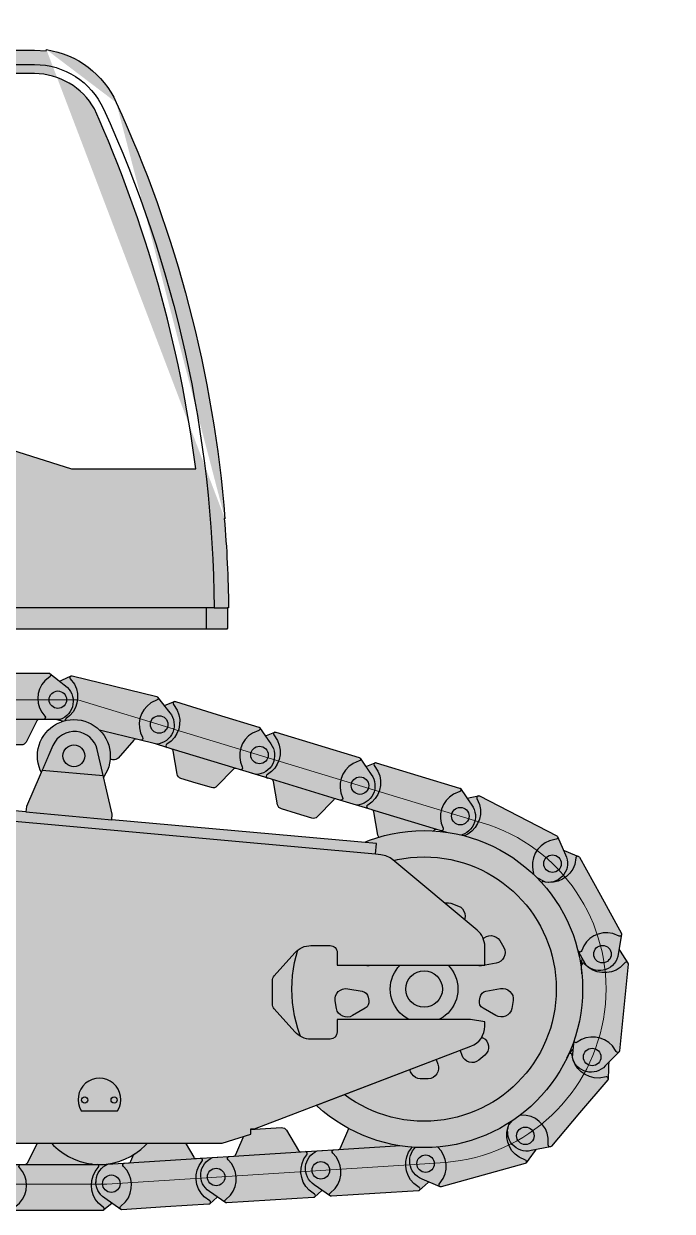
# Model space of a CAD drawing. Header units: millimetres. Extents: x -8750 to 18507, y -19422 to 25819.
# Drawn here: x 3362 to 5142, y -2 to 3257 of the extents above; entities that cross this region are included whole.
import ezdxf

# ---------------------------------------------------------------- set-up
doc = ezdxf.new("R2010")
doc.units = ezdxf.units.MM
doc.set_wipeout_variables(frame=1)
doc.layers.add('Техника. Кран CC 2400-1', color=250, linetype='Continuous')
doc.layers.add('Техника. Кран CC 2400-1 Штриховка', color=7, linetype='Continuous', true_color=0x80dfff)

# ---------------------------------------------------------------- blocks, each defined once
blk = doc.blocks.new('CC2400-1-20250502.164932')
at = {"color": 0, "linetype": 'ByBlock', "lineweight": -2, "transparency": 16777216}
blk.add_wipeout([(556.3, 298.4), (556.3, 1105.6), (595.7, 1105.6), (595.7, 285.9), (820.7, 214.7), (820.7, 1105.6), (903.8, 1105.6), (903.8, 188.4), (1433.6, 20.8), (1774.1, 20.8), (1774.1, 20.8), (1743.1, 218.7), (1700.8, 414.6), (1647.3, 607.6), (1582.8, 797.3), (1507.5, 983), (1496.2, 1008.4), (1496.2, 1008.4), (1468.3, 1046.1), (1432.1, 1075.8), (1389.8, 1095.9), (1343.8, 1105), (1331.9, 1105.6), (903.8, 1105.6), (903.8, 1105.6), (873.1, 1105.6), (873.1, 1169.8), (1331.9, 1169.8), (1364.1, 1167.6), (1364.6, 1171), (1364.6, 1171), (1416.5, 1157.4), (1464.4, 1133), (1505.9, 1099.1), (1539.3, 1057), (1556.1, 1025.9), (1556.1, 1025.9), (1633.2, 844.7), (1699.6, 659.4), (1755, 470.5), (1799.3, 278.7), (1832.3, 84.6), (1853.8, -111), (1854.3, -116.1), (1852.7, -116), (1852.7, -116), (1857.3, -177), (1860.8, -238.1), (1863.2, -299.2), (1864.5, -360.4), (1861.8, -360.4), (1861.8, -416.8), (1859.2, -419.7), (85.8, -419.7), (85.8, -355.6), (-297.9, -355.6), (-297.9, -378.4), (-297.9, -61.2), (-196.3, -61.2), (34.6, -255.4), (34.6, -255.4), (38.7, -258.3), (43.1, -260.7), (47.8, -262.5), (52.6, -263.7), (52.6, -263.7), (85.8, -269.3), (85.8, -43.5), (-1.2, -43.7), (-1.2, -43.7), (-22.5, -37.5), (-38.1, -21.5), (-43.7, 0), (-38.1, 21.5), (-22.5, 37.5), (-12.3, 42), (68.9, 65.6), (85.9, 65.6), (85.8, 1155), (85.8, 1155), (86.9, 1160.6), (90.1, 1165.4), (94.8, 1168.6), (100.4, 1169.8), (100.4, 1169.8), (873.1, 1169.8), (873.1, 1105.6), (820.7, 1105.6), (820.7, 1105.6), (149.8, 1105.6), (149.8, 427), (149.8, 427)], dxfattribs=at)
at = {"layer": 'Техника. Кран CC 2400-1 Штриховка', "transparency": 16777216}
h = blk.add_hatch(color=256, dxfattribs=at)
h.dxf.hatch_style = 1
edge = h.paths.add_edge_path()
edge.add_line((149.8, 427), (556.3, 298.4))
edge.add_line((556.3, 298.4), (556.3, 1105.6))
edge.add_line((556.3, 1105.6), (595.7, 1105.6))
edge.add_line((595.7, 1105.6), (595.7, 285.9))
edge.add_line((595.7, 285.9), (820.7, 214.7))
edge.add_line((820.7, 214.7), (820.7, 1105.6))
edge.add_line((820.7, 1105.6), (903.8, 1105.6))
edge.add_line((903.8, 1105.6), (903.8, 188.4))
edge.add_line((903.8, 188.4), (1433.6, 20.8))
edge.add_line((1433.6, 20.8), (1774.1, 20.8))
edge.add_arc((-1683.5, -419.1), 3485.4, 7.2507, 24.1779)
edge.add_arc((1329.7, 914.3), 191.3, 29.4764, 89.3219)
edge.add_line((1331.9, 1105.6), (903.8, 1105.6))
edge.add_line((903.8, 1105.6), (873.1, 1105.6))
edge.add_line((873.1, 1105.6), (873.1, 1169.8))
edge.add_line((873.1, 1169.8), (1331.9, 1169.8))
edge.add_line((1331.9, 1169.8), (1364.1, 1167.6))
edge.add_line((1364.1, 1167.6), (1364.6, 1171))
edge.add_arc((1327.3, 922.9), 250.9, 24.2412, 81.4633, ccw=False)
edge.add_arc((-1499.7, -381.9), 3364.5, 4.5307, 24.7343, ccw=False)
edge.add_line((1854.3, -116.1), (1852.7, -116))
edge.add_arc((-1574.9, -404.1), 3439.7, 0.7279, 4.8047, ccw=False)
edge.add_line((1864.5, -360.4), (1861.8, -360.4))
edge.add_line((1861.8, -360.4), (1861.8, -416.8))
edge.add_line((1861.8, -416.8), (1859.2, -419.7))
edge.add_line((1859.2, -419.7), (85.8, -419.7))
edge.add_line((85.8, -419.7), (85.8, -355.6))
edge.add_line((85.8, -355.6), (-297.9, -355.6))
edge.add_line((-297.9, -355.6), (-297.9, -378.4))
edge.add_line((-297.9, -378.4), (-297.9, -61.2))
edge.add_line((-297.9, -61.2), (-196.3, -61.2))
edge.add_line((-196.3, -61.2), (34.6, -255.4))
edge.add_arc((59.3, -225.5), 38.8, 230.5094, 260.153)
edge.add_line((52.6, -263.7), (85.8, -269.3))
edge.add_line((85.8, -269.3), (85.8, -43.5))
edge.add_line((85.8, -43.5), (-1.2, -43.7))
edge.add_arc((0, 0), 43.7, 106.3536, 268.4859, ccw=False)
edge.add_line((-12.3, 42), (68.9, 65.6))
edge.add_line((68.9, 65.6), (85.9, 65.6))
edge.add_line((85.9, 65.6), (85.8, 1155))
edge.add_arc((100.7, 1155), 14.9, 91.1323, 179.9752, ccw=False)
edge.add_line((100.4, 1169.8), (873.1, 1169.8))
edge.add_line((873.1, 1169.8), (873.1, 1105.6))
edge.add_line((873.1, 1105.6), (820.7, 1105.6))
edge.add_line((820.7, 1105.6), (149.8, 1105.6))
edge.add_line((149.8, 1105.6), (149.8, 427))
edge.add_line((149.8, 427), (149.8, 427))
at = {"color": 0, "linetype": 'ByBlock', "lineweight": -2, "transparency": 16777216}
blk.add_lwpolyline([(149.8, 427), (556.3, 298.4), (556.3, 1105.6), (595.7, 1105.6), (595.7, 285.9), (820.7, 214.7), (820.7, 1105.6), (903.8, 1105.6), (903.8, 188.4), (1433.6, 20.8), (1774.1, 20.8, 0.073994), (1496.2, 1008.4, 0.267227), (1331.9, 1105.6), (903.8, 1105.6), (903.8, 1105.6), (873.1, 1105.6), (873.1, 1169.8), (1331.9, 1169.8), (1364.1, 1167.6), (1364.6, 1171, -0.254999), (1556.1, 1025.9, -0.088384), (1854.3, -116.1), (1852.7, -116, -0.01779), (1864.5, -360.4), (1861.8, -360.4), (1861.8, -416.8), (1859.2, -419.7), (85.8, -419.7), (85.8, -355.6), (-297.9, -355.6), (-297.9, -378.4), (-297.9, -61.2), (-196.3, -61.2), (34.6, -255.4, 0.130071), (52.6, -263.7), (85.8, -269.3), (85.8, -43.5), (-1.2, -43.7, -0.855079), (-12.3, 42), (68.9, 65.6), (85.9, 65.6), (85.8, 1155, -0.408311), (100.4, 1169.8), (873.1, 1169.8), (873.1, 1105.6), (820.7, 1105.6), (820.7, 1105.6), (149.8, 1105.6), (149.8, 427)], format="xyb", close=True, dxfattribs=at)
for points in [[(85.9, 1130.3), (1331.9, 1130.3, -0.293901), (1521, 1008.5, -0.105381), (1825, -360.4), (149.8, -360.4), (149.8, -419.7)], [(-199.5, -64.9), (31.5, -259.1, 0.130294), (51.8, -268.5), (85.8, -274.2)]]:
    blk.add_lwpolyline(points, format="xyb", dxfattribs=at)
for points in [[(125.1, -419.7), (125.1, 1130.3)], [(873.1, -360.5), (873.1, 1130.3)], [(903.8, 188.4), (903.8, -360.4)], [(85.8, -43.5), (85.9, 65.6)], [(85.8, -269.3), (85.8, -378.4)], [(757.4, -360.4), (757.4, -419.7)], [(816.9, -360.4), (816.9, -419.7)], [(1802.6, -360.4), (1802.6, -419.7)], [(1825, -360.4), (1861.8, -360.4)]]:
    blk.add_lwpolyline(points, dxfattribs=at)
for points in [[(141, -79.8), (482, -79.8), (482, -297.3), (141, -297.3)], [(145, -83.7), (478.1, -83.7), (478.1, -293.3), (145, -293.3)]]:
    blk.add_lwpolyline(points, close=True, dxfattribs=at)
for radius in [43.7, 17.3]:
    blk.add_circle((0, 0), radius, dxfattribs=at)
blk = doc.blocks.new('*U7')
at = {"color": 0, "linetype": 'ByBlock', "lineweight": -2, "transparency": 16777216}
blk.add_lwpolyline([(-44.6, 15.1, -0.335168), (-28.5, 31.5), (11.5, 38.8, -0.50694), (46.4, 5.6), (42.6, -15.9, -0.50694), (-1.4, -35.2), (-36.6, -14.8, -0.335168), (-46.1, 6.1)], format="xyb", close=True, dxfattribs=at)
blk = doc.blocks.new('*U8')
at = {"color": 0, "linetype": 'ByBlock', "lineweight": -2, "transparency": 16777216}
for p, rotation in [((-31664.7, 9390.3), 120), ((-31526.8, 9388.7), 79.99999999999996), ((-31771.4, 9302.9), 159.9999999999999), ((-31422.1, 9298.8), 39.99999999999997), ((-31797, 9167.4), 199.9999999999999), ((-31729.4, 9047.1), 239.9999999999998), ((-31470.2, 9044), 319.9999999999998), ((-31600.4, 8998.4), 279.9999999999998)]:
    blk.add_blockref('*U7', p, dxfattribs=dict(at, rotation=rotation))
blk.add_blockref('*U7', (-31399.8, 9162.6), dxfattribs=at)
blk = doc.blocks.new('CC2400-1-20250502.172805')
at = {"color": 0, "linetype": 'ByBlock', "lineweight": -2, "transparency": 16777216}
blk.add_wipeout([(427, 82.9), (403.4, 162.9), (364.9, 236.8), (313.1, 302), (249.7, 356.2), (177.2, 397.3), (98.2, 423.8), (15.6, 434.7), (-67.6, 429.7), (-148.3, 409), (-223.5, 373.2), (-290.6, 323.7), (-347, 262.4), (-390.6, 191.4), (-420, 113.4), (-433.9, 31.2), (-431.9, -52.1), (-414, -133.5), (-381, -210), (-333.9, -278.8), (-274.7, -337.3), (-205.3, -383.5), (-128.4, -415.6), (-46.8, -432.5), (36.5, -433.5), (118.5, -418.5), (196.2, -388.3), (266.6, -343.7), (327.2, -286.6), (375.9, -218.9), (410.7, -143.2), (430.5, -62.3), (435, 0)], dxfattribs=at)
at = {"layer": 'Техника. Кран CC 2400-1 Штриховка', "true_color": 0xadadad, "transparency": 16777216}
h = blk.add_hatch(color=253, dxfattribs=at)
h.dxf.hatch_style = 1
edge = h.paths.add_edge_path()
edge.add_arc((0, 0), 435, 0, 360)
edge = h.paths.add_edge_path(flags=16)
edge.add_arc((172.5, -24.7), 19, 98.6091, 172.7272, ccw=False)
edge.add_line((169.6, -5.8), (209.7, 1.4))
edge.add_arc((215, -27.9), 29.8, -7.3693, 100.1597, ccw=False)
edge.add_line((244.5, -31.8), (240.7, -53.3))
edge.add_arc((211.7, -46.8), 29.8, 239.9587, 347.4878, ccw=False)
edge.add_line((196.7, -72.6), (161.5, -52.2))
edge.add_arc((170.6, -35.5), 19, 167.3913, 241.5094, ccw=False)
edge.add_line((152, -31.3), (153.6, -22.3))
edge = h.paths.add_edge_path(flags=16)
edge.add_arc((148, 92), 19, 138.6091, 212.7272, ccw=False)
edge.add_line((133.7, 104.6), (159.8, 135.9))
edge.add_arc((182.6, 116.8), 29.8, 32.6307, 140.1597, ccw=False)
edge.add_line((207.7, 132.8), (218.7, 113.9))
edge.add_arc((192.2, 100.2), 29.8, -80.0413, 27.4878, ccw=False)
edge.add_line((197.4, 70.8), (157.3, 63.8))
edge.add_arc((153.5, 82.5), 19, 207.3913, 281.5094, ccw=False)
edge.add_line((136.6, 73.7), (132, 81.7))
edge = h.paths.add_edge_path(flags=16)
edge.add_arc((54.2, 165.6), 19, 178.6091, 252.7272, ccw=False)
edge.add_line((35.2, 166.1), (35, 206.8))
edge.add_arc((64.8, 206.8), 29.8, 72.6307, 180.1597, ccw=False)
edge.add_line((73.7, 235.3), (94.3, 227.8))
edge.add_arc((82.9, 200.3), 29.8, -40.0413, 67.4878, ccw=False)
edge.add_line((105.7, 181.1), (79.4, 150))
edge.add_arc((64.5, 161.9), 19, 247.3913, 321.5094, ccw=False)
edge.add_line((57.2, 144.3), (48.6, 147.4))
edge = h.paths.add_edge_path(flags=16)
edge.add_arc((-64.9, 161.7), 19, 218.6091, 292.7272, ccw=False)
edge.add_line((-79.8, 149.8), (-106.1, 180.9))
edge.add_arc((-83.3, 200.1), 29.8, 112.6307, 220.1597, ccw=False)
edge.add_line((-94.7, 227.6), (-74.2, 235.1))
edge.add_arc((-65.3, 206.7), 29.8, -0.0413, 107.4878, ccw=False)
edge.add_line((-35.5, 206.7), (-35.6, 166))
edge.add_arc((-54.6, 165.5), 19, -72.6087, 1.5094, ccw=False)
edge.add_line((-48.9, 147.3), (-57.5, 144.2))
edge = h.paths.add_edge_path(flags=16)
edge.add_arc((-153.7, 82.2), 19, 258.6091, 332.7272, ccw=False)
edge.add_line((-157.4, 63.5), (-197.5, 70.4))
edge.add_arc((-192.4, 99.8), 29.8, 152.6307, 260.1597, ccw=False)
edge.add_line((-218.9, 113.5), (-208, 132.4))
edge.add_arc((-182.9, 116.4), 29.8, 39.9587, 147.4878, ccw=False)
edge.add_line((-160, 135.5), (-133.9, 104.3))
edge.add_arc((-148.2, 91.7), 19, -32.6087, 41.5094, ccw=False)
edge.add_line((-132.1, 81.4), (-136.7, 73.5))
edge = h.paths.add_edge_path(flags=16)
edge.add_arc((-170.5, -35.8), 19, -61.3909, 12.7272, ccw=False)
edge.add_line((-161.4, -52.5), (-196.6, -73))
edge.add_arc((-211.6, -47.3), 29.8, 192.6307, 300.1597, ccw=False)
edge.add_line((-240.6, -53.8), (-244.5, -32.3))
edge.add_arc((-214.9, -28.4), 29.8, 79.9587, 187.4878, ccw=False)
edge.add_line((-209.7, 1), (-169.6, -6.2))
edge.add_arc((-172.4, -25), 19, 7.3913, 81.5094, ccw=False)
edge.add_line((-153.6, -22.6), (-152, -31.6))
edge = h.paths.add_edge_path(flags=16)
edge.add_arc((-107.6, -137), 19, -21.3909, 52.7272, ccw=False)
edge.add_line((-89.9, -144), (-103.7, -182.3))
edge.add_arc((-131.7, -172.2), 29.8, 232.6307, 340.1597, ccw=False)
edge.add_line((-149.8, -195.9), (-166.5, -181.9))
edge.add_arc((-146.4, -159.9), 29.8, 119.9587, 227.4878, ccw=False)
edge.add_line((-161.3, -134.1), (-126, -113.8))
edge.add_arc((-116, -130), 19, 47.3913, 121.5094, ccw=False)
edge.add_line((-103.1, -116), (-96.1, -121.9))
edge = h.paths.add_edge_path(flags=16)
edge.add_arc((5.7, -174.2), 19, 18.6091, 92.7272, ccw=False)
edge.add_line((23.7, -168.1), (37.8, -206.3))
edge.add_arc((9.8, -216.5), 29.8, -87.3693, 20.1597, ccw=False)
edge.add_line((11.2, -246.3), (-10.7, -246.3))
edge.add_arc((-9.4, -216.6), 29.8, 159.9587, 267.4878, ccw=False)
edge.add_line((-37.4, -206.4), (-23.4, -168.1))
edge.add_arc((-5.3, -174.2), 19, 87.3913, 161.5094, ccw=False)
edge.add_line((-4.4, -155.2), (4.8, -155.1))
edge = h.paths.add_edge_path(flags=16)
edge.add_arc((116.3, -129.8), 19, 58.6091, 132.7272, ccw=False)
edge.add_line((126.2, -113.5), (161.5, -133.7))
edge.add_arc((146.7, -159.6), 29.8, -47.3693, 60.1597, ccw=False)
edge.add_line((166.9, -181.5), (150.2, -195.6))
edge.add_arc((132, -171.9), 29.8, 199.9587, 307.4878, ccw=False)
edge.add_line((104, -182.1), (90.2, -143.8))
edge.add_arc((107.9, -136.8), 19, 127.3913, 201.5094, ccw=False)
edge.add_line((96.3, -121.7), (103.4, -115.8))
at = {"layer": 'Техника. Кран CC 2400-1 Штриховка', "true_color": 0x848484, "transparency": 16777216}
h = blk.add_hatch(color=252, dxfattribs=at)
h.dxf.hatch_style = 1
edge = h.paths.add_edge_path()
edge.add_arc((172.5, -24.7), 19, 98.6091, 172.7272, ccw=False)
edge.add_line((169.6, -5.8), (209.7, 1.4))
edge.add_arc((215, -27.9), 29.8, -7.3693, 100.1597, ccw=False)
edge.add_line((244.5, -31.8), (240.7, -53.3))
edge.add_arc((211.7, -46.8), 29.8, 239.9587, 347.4878, ccw=False)
edge.add_line((196.7, -72.6), (161.5, -52.2))
edge.add_arc((170.6, -35.5), 19, 167.3913, 241.5094, ccw=False)
edge.add_line((152, -31.3), (153.6, -22.3))
edge = h.paths.add_edge_path()
edge.add_arc((148, 92), 19, 138.6091, 212.7272, ccw=False)
edge.add_line((133.7, 104.6), (159.8, 135.9))
edge.add_arc((182.6, 116.8), 29.8, 32.6307, 140.1597, ccw=False)
edge.add_line((207.7, 132.8), (218.7, 113.9))
edge.add_arc((192.2, 100.2), 29.8, -80.0413, 27.4878, ccw=False)
edge.add_line((197.4, 70.8), (157.3, 63.8))
edge.add_arc((153.5, 82.5), 19, 207.3913, 281.5094, ccw=False)
edge.add_line((136.6, 73.7), (132, 81.7))
edge = h.paths.add_edge_path()
edge.add_arc((54.2, 165.6), 19, 178.6091, 252.7272, ccw=False)
edge.add_line((35.2, 166.1), (35, 206.8))
edge.add_arc((64.8, 206.8), 29.8, 72.6307, 180.1597, ccw=False)
edge.add_line((73.7, 235.3), (94.3, 227.8))
edge.add_arc((82.9, 200.3), 29.8, -40.0413, 67.4878, ccw=False)
edge.add_line((105.7, 181.1), (79.4, 150))
edge.add_arc((64.5, 161.9), 19, 247.3913, 321.5094, ccw=False)
edge.add_line((57.2, 144.3), (48.6, 147.4))
edge = h.paths.add_edge_path()
edge.add_arc((-64.9, 161.7), 19, 218.6091, 292.7272, ccw=False)
edge.add_line((-79.8, 149.8), (-106.1, 180.9))
edge.add_arc((-83.3, 200.1), 29.8, 112.6307, 220.1597, ccw=False)
edge.add_line((-94.7, 227.6), (-74.2, 235.1))
edge.add_arc((-65.3, 206.7), 29.8, -0.0413, 107.4878, ccw=False)
edge.add_line((-35.5, 206.7), (-35.6, 166))
edge.add_arc((-54.6, 165.5), 19, -72.6087, 1.5094, ccw=False)
edge.add_line((-48.9, 147.3), (-57.5, 144.2))
edge = h.paths.add_edge_path()
edge.add_arc((-153.7, 82.2), 19, 258.6091, 332.7272, ccw=False)
edge.add_line((-157.4, 63.5), (-197.5, 70.4))
edge.add_arc((-192.4, 99.8), 29.8, 152.6307, 260.1597, ccw=False)
edge.add_line((-218.9, 113.5), (-208, 132.4))
edge.add_arc((-182.9, 116.4), 29.8, 39.9587, 147.4878, ccw=False)
edge.add_line((-160, 135.5), (-133.9, 104.3))
edge.add_arc((-148.2, 91.7), 19, -32.6087, 41.5094, ccw=False)
edge.add_line((-132.1, 81.4), (-136.7, 73.5))
edge = h.paths.add_edge_path()
edge.add_arc((-170.5, -35.8), 19, -61.3909, 12.7272, ccw=False)
edge.add_line((-161.4, -52.5), (-196.6, -73))
edge.add_arc((-211.6, -47.3), 29.8, 192.6307, 300.1597, ccw=False)
edge.add_line((-240.6, -53.8), (-244.5, -32.3))
edge.add_arc((-214.9, -28.4), 29.8, 79.9587, 187.4878, ccw=False)
edge.add_line((-209.7, 1), (-169.6, -6.2))
edge.add_arc((-172.4, -25), 19, 7.3913, 81.5094, ccw=False)
edge.add_line((-153.6, -22.6), (-152, -31.6))
edge = h.paths.add_edge_path()
edge.add_arc((-107.6, -137), 19, -21.3909, 52.7272, ccw=False)
edge.add_line((-89.9, -144), (-103.7, -182.3))
edge.add_arc((-131.7, -172.2), 29.8, 232.6307, 340.1597, ccw=False)
edge.add_line((-149.8, -195.9), (-166.5, -181.9))
edge.add_arc((-146.4, -159.9), 29.8, 119.9587, 227.4878, ccw=False)
edge.add_line((-161.3, -134.1), (-126, -113.8))
edge.add_arc((-116, -130), 19, 47.3913, 121.5094, ccw=False)
edge.add_line((-103.1, -116), (-96.1, -121.9))
edge = h.paths.add_edge_path()
edge.add_arc((5.7, -174.2), 19, 18.6091, 92.7272, ccw=False)
edge.add_line((23.7, -168.1), (37.8, -206.3))
edge.add_arc((9.8, -216.5), 29.8, -87.3693, 20.1597, ccw=False)
edge.add_line((11.2, -246.3), (-10.7, -246.3))
edge.add_arc((-9.4, -216.6), 29.8, 159.9587, 267.4878, ccw=False)
edge.add_line((-37.4, -206.4), (-23.4, -168.1))
edge.add_arc((-5.3, -174.2), 19, 87.3913, 161.5094, ccw=False)
edge.add_line((-4.4, -155.2), (4.8, -155.1))
edge = h.paths.add_edge_path()
edge.add_arc((116.3, -129.8), 19, 58.6091, 132.7272, ccw=False)
edge.add_line((126.2, -113.5), (161.5, -133.7))
edge.add_arc((146.7, -159.6), 29.8, -47.3693, 60.1597, ccw=False)
edge.add_line((166.9, -181.5), (150.2, -195.6))
edge.add_arc((132, -171.9), 29.8, 199.9587, 307.4878, ccw=False)
edge.add_line((104, -182.1), (90.2, -143.8))
edge.add_arc((107.9, -136.8), 19, 127.3913, 201.5094, ccw=False)
edge.add_line((96.3, -121.7), (103.4, -115.8))
at = {"color": 0, "linetype": 'ByBlock', "lineweight": -2, "transparency": 16777216}
for radius in [435, 362.8, 92.9, 50.1]:
    blk.add_circle((0, 0), radius, dxfattribs=at)
blk.add_blockref('*U8', (31598, -9200), dxfattribs=at)
blk = doc.blocks.new('CC2400-1-20241213.205616')
at = {"color": 0, "linetype": 'ByBlock', "lineweight": -2, "transparency": 16777216}
blk.add_wipeout([(187.7, 124), (187.7, 124), (191.7, 123.5), (195.4, 121.9), (198.6, 119.3), (201, 116), (230.5, 58.1), (230.5, 58.1), (231.6, 56.4), (233.2, 55.1), (235.1, 54.3), (237.1, 54), (237.1, 54), (294.4, 54), (294.4, 54), (317.7, 38), (329.4, 12.2), (326.1, -15.8), (308.8, -38.2), (308.8, -38.2), (266.2, -72.2), (266.2, -72.2), (265.6, -72.6), (264.9, -72.8), (264.2, -73), (263.5, -73), (263.5, -73), (144, -73), (24.5, -73), (24.5, -73), (23.8, -73), (23.1, -72.8), (22.4, -72.6), (21.8, -72.2), (21.8, -72.2), (-20.8, -38.2), (-20.8, -38.2), (-38.1, -15.8), (-41.4, 12.2), (-29.7, 38), (-6.4, 54), (-6.4, 54), (50.9, 54), (50.9, 54), (52.9, 54.3), (54.8, 55.1), (56.4, 56.4), (57.5, 58.1), (57.5, 58.1), (87, 116), (87, 116), (89.4, 119.3), (92.6, 121.9), (96.3, 123.5), (100.3, 124), (144, 124)], dxfattribs=at)
at = {"layer": 'Техника. Кран CC 2400-1 Штриховка', "true_color": 0xd6d6d6, "transparency": 16777216}
h = blk.add_hatch(color=254, dxfattribs=at)
h.dxf.hatch_style = 1
edge = h.paths.add_edge_path()
edge.add_line((144, 124), (187.7, 124))
edge.add_arc((187.7, 109), 15, 28, 90, ccw=False)
edge.add_line((201, 116), (230.5, 58.1))
edge.add_arc((237.1, 61.4), 7.39, 206.4325, 269.4573)
edge.add_line((237, 54), (294.4, 54))
edge.add_arc((277.3, 4.1), 52.7, -53.303, 71.0361, ccw=False)
edge.add_line((308.8, -38.2), (266.2, -72.2))
edge.add_arc((263.5, -68), 5, 270, 302.3817, ccw=False)
edge.add_line((263.5, -73), (144, -73))
edge.add_line((144, -73), (24.5, -73))
edge.add_arc((24.5, -68), 5, 237.6183, 270, ccw=False)
edge.add_line((21.8, -72.2), (-20.8, -38.2))
edge.add_arc((10.7, 4.1), 52.7, 108.9639, 233.303, ccw=False)
edge.add_line((-6.4, 54), (50.9, 54))
edge.add_arc((50.9, 61.5), 7.5, 270, 333.0248)
edge.add_line((57.5, 58.1), (87, 116))
edge.add_arc((100.3, 109), 15, 90, 152, ccw=False)
edge.add_line((100.3, 124), (144, 124))
at = {"color": 0, "linetype": 'ByBlock', "lineweight": -2, "transparency": 16777216}
blk.add_lwpolyline([(144, 124), (187.7, 124, -0.277325), (201, 116), (230.5, 58.1, 0.282146), (237, 54), (294.4, 54, -0.602876), (308.8, -38.2), (266.2, -72.2, -0.142239), (263.5, -73), (144, -73), (24.5, -73, -0.142239), (21.8, -72.2), (-20.8, -38.2, -0.602876), (-6.4, 54), (50.9, 54, 0.282146), (57.5, 58.1), (87, 116, -0.277325), (100.3, 124)], format="xyb", close=True, dxfattribs=at)
for points in [[(21.8, -72.2, -0.512019), (21.3, -64.1), (35.8, -52.3, 0.390959), (36.1, 45.1, -0.703643), (39.2, 54)], [(266.2, -72.2, 0.512019), (266.7, -64.1), (252.2, -52.3, -0.390959), (251.9, 45.1, 0.703643), (248.8, 54)]]:
    blk.add_lwpolyline(points, format="xyb", dxfattribs=at)
blk.add_lwpolyline([(50.9, 54), (237.1, 54)], dxfattribs=at)
for centre in [(0, 0), (288, 0)]:
    blk.add_circle(centre, 24, dxfattribs=at)
blk = doc.blocks.new('CC2400-1-20250502.203222')
at = {"color": 0, "linetype": 'ByBlock', "lineweight": -2, "transparency": 16777216}
blk.add_blockref('CC2400-1-20241213.205616', (3314.8, 73), dxfattribs=at)
at = {"color": 0, "linetype": 'ByBlock', "lineweight": -2, "transparency": 16777216, "rotation": 3.656655963720091}
blk.add_blockref('CC2400-1-20241213.205616', (3602.8, 73.8), dxfattribs=at)
blk.add_blockref('CC2400-1-20241213.205616', (3890.2, 92.2), dxfattribs=at)
blk.add_blockref('CC2400-1-20241213.205616', (4177.6, 110.5), dxfattribs=at)
at = {"color": 0, "linetype": 'ByBlock', "lineweight": -2, "transparency": 16777216, "rotation": 15.59148192991371}
blk.add_blockref('CC2400-1-20241213.205616', (4465, 128.9), dxfattribs=at)
at = {"color": 0, "linetype": 'ByBlock', "lineweight": -2, "transparency": 16777216, "rotation": 49.70634690065692}
blk.add_blockref('CC2400-1-20241213.205616', (4738.8, 205.3), dxfattribs=at)
at = {"color": 0, "linetype": 'ByBlock', "lineweight": -2, "transparency": 16777216, "rotation": 84.30002509724616}
blk.add_blockref('CC2400-1-20241213.205616', (4922.2, 421.6), dxfattribs=at)
at = {"color": 0, "linetype": 'ByBlock', "lineweight": -2, "transparency": 16777216, "rotation": 118.8937032938097}
blk.add_blockref('CC2400-1-20241213.205616', (4950.4, 703.9), dxfattribs=at)
at = {"color": 0, "linetype": 'ByBlock', "lineweight": -2, "transparency": 16777216, "rotation": 152.7231189691286}
blk.add_blockref('CC2400-1-20241213.205616', (4813.3, 952.2), dxfattribs=at)
at = {"color": 0, "linetype": 'ByBlock', "lineweight": -2, "transparency": 16777216, "rotation": 163.0812675532026}
blk.add_blockref('CC2400-1-20241213.205616', (4560.5, 1082.6), dxfattribs=at)
blk.add_blockref('CC2400-1-20241213.205616', (4284.9, 1166.4), dxfattribs=at)
blk.add_blockref('CC2400-1-20241213.205616', (4009.4, 1250.2), dxfattribs=at)
at = {"color": 0, "linetype": 'ByBlock', "lineweight": -2, "transparency": 16777216, "rotation": 166.2602249946882}
blk.add_blockref('CC2400-1-20241213.205616', (3733.8, 1334.1), dxfattribs=at)
at = {"color": 0, "linetype": 'ByBlock', "lineweight": -2, "transparency": 16777216, "rotation": 179.9999999999998}
blk.add_blockref('CC2400-1-20241213.205616', (3456, 1402), dxfattribs=at)
at = {"layer": 'Defpoints', "color": 250, "linetype": 'ByBlock', "lineweight": 0, "true_color": 0x333333, "transparency": 16777216}
blk.add_lwpolyline([(-3597.2, 73), (-4371.5, 132.4, -0.81091), (-4493.9, 1057.8), (-3519.5, 1402), (3510.5, 1402), (4641, 1058.1, -0.812045), (4519.4, 132.4), (3590.2, 73)], format="xyb", close=True, dxfattribs=at)
blk = doc.blocks.new('CC2400-1-20250502.170023')
at = {"color": 0, "linetype": 'ByBlock', "lineweight": -2, "transparency": 16777216}
blk.add_wipeout([(-170, 52.6), (-146.9, 100.5), (-110.6, 139.5), (-64.4, 165.9), (-12.5, 177.6), (40.5, 173.3), (90, 153.6), (131.3, 120.1), (161, 75.9), (176.2, 25), (175.7, -28.3), (159.5, -78.9), (129.1, -122.6), (87.1, -155.3), (37.3, -174.1), (-15.8, -177.3), (-67.5, -164.7), (-113.2, -137.4), (-148.8, -97.8), (-171, -49.4), (-178, 0)], dxfattribs=at)
at = {"layer": 'Техника. Кран CC 2400-1 Штриховка', "true_color": 0xadadad, "transparency": 16777216}
h = blk.add_hatch(color=253, dxfattribs=at)
h.dxf.hatch_style = 1
edge = h.paths.add_edge_path()
edge.add_arc((0, 0), 178, 0, 360)
at = {"color": 0, "linetype": 'ByBlock', "lineweight": -2, "transparency": 16777216}
blk.add_circle((0, 0), 178, dxfattribs=at)
blk = doc.blocks.new('CC2400-1-20250502.170555')
at = {"color": 0, "linetype": 'ByBlock', "lineweight": -2, "transparency": 16777216}
blk.add_lwpolyline([(-49.9, -30.8), (49.9, -30.8)], dxfattribs=at)
for centre in [(-40.3, -1.5), (40.3, -1.5)]:
    blk.add_circle(centre, 8.56, dxfattribs=at)
blk.add_arc((0, 0), 58.6, 328.3143, 211.6857, dxfattribs=at)
blk = doc.blocks.new('CC2400-1-20250502.200807')
at = {"color": 0, "linetype": 'ByBlock', "lineweight": -2, "transparency": 16777216, "xscale": -1}
blk.add_blockref('CC2400-1-20250502.170023', (3570, 305), dxfattribs=at)
at = {"color": 0, "linetype": 'ByBlock', "lineweight": -2, "transparency": 16777216}
blk.add_wipeout([(3592, 1286.8), (3569.5, 1319.6), (3535.9, 1341.1), (3496.7, 1347.7), (3458, 1338.6), (3425.9, 1315), (3405.5, 1280.9), (3400.1, 1241.4), (3410.5, 1203), (3435, 1171.7), (3469.9, 1152.4), (3509.4, 1148.3), (3547.5, 1159.9), (3578, 1185.4), (3596.2, 1220.8), (3599.9, 1247.8)], dxfattribs=at)
at = {"layer": 'Техника. Кран CC 2400-1 Штриховка', "true_color": 0xadadad, "transparency": 16777216}
h = blk.add_hatch(color=253, dxfattribs=at)
h.dxf.hatch_style = 1
edge = h.paths.add_edge_path()
edge.add_arc((3499.9, 1247.8), 100, 0, 360)
at = {"color": 0, "linetype": 'ByBlock', "lineweight": -2, "transparency": 16777216}
blk.add_circle((3499.9, 1247.8), 100, dxfattribs=at)
blk.add_wipeout([(-3955.6, 982.4), (-3955.6, 982.4), (-3934.5, 953.6), (-3919, 921.4), (-3909.4, 887), (-3906.2, 851.5), (-3906.2, 851.5), (-3906.2, 575.6), (-3962.9, 575.6), (-3962.9, 575.6), (-3969.8, 574.4), (-3975.9, 570.8), (-3980.3, 565.2), (-3982.4, 558.5), (-3982.4, 558.5), (-3982.4, 558.5), (-4000.7, 485.4), (-4033.9, 417.8), (-4080.6, 358.7), (-4138.8, 310.8), (-4205.7, 276.2), (-4278.4, 256.5), (-4291.4, 254.6), (-4291.4, 239.6), (-4291.4, 239.6), (-4290.6, 235.9), (-4288.4, 232.8), (-4285.2, 230.7), (-4281.5, 229.9), (-4281.5, 229.9), (-4016.4, 229.9), (-4016.4, 210.2), (-3937.3, 185.5), (3906.5, 185.5), (3985.3, 210.2), (3985.3, 224.8), (3995.1, 224.8), (4589.5, 451), (4589.5, 451), (4605, 459.7), (4617.1, 472.6), (4624.9, 488.6), (4627.5, 506.2), (4627.5, 506.2), (4627.5, 517.7), (4588.2, 524.8), (4222.5, 524.8), (4222.4, 490.2), (4222.4, 490.2), (4220.9, 482.6), (4216.6, 476.3), (4210.3, 471.9), (4202.8, 470.3), (4202.8, 470.3), (4150.5, 470.3), (4150.5, 470.3), (4138, 471.7), (4126.2, 475.6), (4115.4, 482), (4106.1, 490.5), (4106.1, 490.5), (4049.7, 553.8), (4049.7, 553.8), (4047.5, 556.7), (4045.9, 559.9), (4044.9, 563.4), (4044.6, 567), (4044.6, 567), (4044.6, 631), (4044.6, 631), (4044.9, 634.6), (4045.9, 638.1), (4047.5, 641.3), (4049.7, 644.2), (4106.1, 707.5), (4106.1, 707.5), (4115.4, 715.9), (4126.2, 722.2), (4138.1, 726), (4150.5, 727.3), (4150.5, 727.3), (4202.8, 727.3), (4202.8, 727.3), (4210.4, 725.9), (4216.8, 721.7), (4221, 715.2), (4222.4, 707.7), (4222.4, 707.7), (4222.4, 673.2), (4627.5, 673.2), (4627.5, 724.4), (4627.5, 724.4), (4626.1, 737.3), (4622, 749.5), (4615.3, 760.5), (4606.4, 769.9), (4606.4, 769.9), (4375, 962.9), (4375, 962.9), (4367.7, 968), (4359.8, 972), (4351.3, 974.7), (4342.5, 976.2), (4342.5, 976.2), (4327.4, 977.8), (4329.9, 1007.2), (3604, 1072.8), (3605.2, 1087.6), (3563.8, 1265.5), (3563.8, 1265.5), (3548.9, 1293.7), (3522.4, 1311.3), (3490.7, 1314), (3461.6, 1301.2), (3442.4, 1276.5), (3369.4, 1109), (3367.8, 1094.1), (1614.6, 1252.9), (1615.1, 1261.9), (1615.1, 1261.9), (1617.1, 1269.6), (1622, 1275.9), (1629, 1279.8), (1636.9, 1280.7), (1636.9, 1280.7), (2285.7, 1221.7), (2285.7, 1221.7), (2293.1, 1219.6), (2299.2, 1214.7), (2302.9, 1208), (2303.8, 1200.3), (2303.8, 1200.3), (2303.1, 1190.5), (2401.5, 1181.6), (2402.4, 1191.1), (2402.4, 1191.1), (2404.6, 1198.6), (2409.5, 1204.6), (2416.3, 1208.4), (2424.1, 1209.2), (3072.8, 1150.7), (3072.8, 1150.7), (3080.3, 1148.5), (3086.3, 1143.6), (3090.1, 1136.7), (3090.9, 1128.9), (3090, 1119.2), (3237.7, 1105.8), (3242, 1154.5), (3242, 1154.5), (3241, 1167.4), (3236.1, 1179.2), (3227.6, 1188.9), (3216.4, 1195.4), (3216.4, 1195.4), (2823.6, 1345.4), (2823.6, 1345.4), (2820.2, 1346.5), (2816.6, 1347.3), (2813, 1347.8), (2809.3, 1348), (1510.7, 1348), (1510.7, 1348), (1496.3, 1345.3), (1483.7, 1337.5), (1474.9, 1325.8), (1470.9, 1311.6), (1466.7, 1266.3), (1408.2, 1271.6), (1405.6, 1271.6), (1405.6, 1296.9), (1268.5, 1296.9), (1268.5, 1308), (1268.5, 1308), (1265.4, 1323.3), (1256.8, 1336.3), (1243.8, 1345), (1228.5, 1348), (-1259.9, 1348), (-1259.9, 1348), (-1275.2, 1345), (-1288.2, 1336.3), (-1296.8, 1323.3), (-1299.9, 1308), (-1299.9, 1296.9), (-1249.2, 1296.9), (-1249.1, 1276.9), (-1151.6, 1276.9), (-1151.6, 1291.6), (-1151.6, 1291.6), (-1150.8, 1295.4), (-1148.6, 1298.7), (-1145.4, 1300.8), (-1141.6, 1301.6), (-692.4, 1301.6), (-692.4, 1301.6), (-688.5, 1300.8), (-685.3, 1298.7), (-683.1, 1295.4), (-682.4, 1291.6), (-682.4, 1276.9), (-583.7, 1276.9), (-583.7, 1291.6), (-583.7, 1291.6), (-582.9, 1295.4), (-580.8, 1298.7), (-577.5, 1300.8), (-573.7, 1301.6), (-124.5, 1301.6), (-124.5, 1301.6), (-120.6, 1300.8), (-117.4, 1298.7), (-115.2, 1295.4), (-114.5, 1291.6), (-114.5, 1291.6), (-114.5, 1276.9), (83, 1276.9), (83, 1291.6), (83, 1291.6), (83.7, 1295.4), (85.9, 1298.7), (89.1, 1300.8), (93, 1301.6), (542.2, 1301.6), (542.2, 1301.6), (546, 1300.8), (549.3, 1298.7), (551.4, 1295.4), (552.2, 1291.6), (552.2, 1291.6), (552.2, 1276.9), (651, 1276.9), (651, 1291.6), (651, 1291.6), (651.8, 1295.4), (653.9, 1298.7), (657.2, 1300.8), (661, 1301.6), (1110.3, 1301.6), (1110.3, 1301.6), (1114.1, 1300.8), (1117.3, 1298.7), (1119.5, 1295.4), (1120.3, 1291.6), (1120.3, 1276.9), (-1249.1, 1276.9), (-1249.2, 1296.9), (-1436.9, 1296.9), (-1436.9, 1272), (-3121.3, 1117.9), (-3122.2, 1127.2), (-3122.2, 1127.2), (-3121.5, 1135), (-3117.8, 1141.9), (-3111.7, 1146.8), (-3104.2, 1149.1), (-2455.5, 1208.5), (-2455.5, 1208.5), (-2447.7, 1207.7), (-2440.9, 1204), (-2436, 1197.9), (-2433.8, 1190.4), (-2432.9, 1180.9), (-2334.4, 1189.9), (-2335.3, 1199.2), (-2335.3, 1199.2), (-2334.5, 1207), (-2330.8, 1213.9), (-2324.7, 1218.8), (-2317.2, 1221), (-2317.2, 1221), (-1668.3, 1280.5), (-1668.3, 1280.5), (-1660.5, 1279.6), (-1653.6, 1275.8), (-1648.7, 1269.6), (-1646.5, 1262), (-1645.9, 1252.9), (-1498.1, 1266.4), (-1502.5, 1311.8), (-1502.5, 1311.8), (-1506.5, 1325.9), (-1515.4, 1337.6), (-1527.9, 1345.3), (-1542.3, 1348), (-2841.3, 1348), (-2841.3, 1348), (-2845, 1347.8), (-2848.6, 1347.3), (-2852.2, 1346.5), (-2855.7, 1345.3), (-3248.1, 1193.9), (-3248.1, 1193.9), (-3259.2, 1187.4), (-3267.7, 1177.6), (-3272.6, 1165.8), (-3273.5, 1152.9), (-3269.1, 1104.4), (-3399.1, 1092.5), (-3400.2, 1107.2), (-3473.4, 1274.5), (-3473.4, 1274.5), (-3492.7, 1299.8), (-3521.7, 1312.7), (-3553.4, 1310), (-3579.9, 1292.4), (-3594.7, 1264.3), (-3594.9, 1263.5), (-3636.4, 1085.6), (-3635.3, 1070.9), (-4240.8, 1015.7), (-4238.1, 986.1), (-3955.6, 1011.8)], dxfattribs=at)
at = {"layer": 'Техника. Кран CC 2400-1 Штриховка', "true_color": 0xadadad, "transparency": 16777216}
h = blk.add_hatch(color=253, dxfattribs=at)
h.dxf.hatch_style = 1
edge = h.paths.add_edge_path()
edge.add_line((-3955.6, 1011.8), (-3955.6, 982.4))
edge.add_arc((-4104.4, 851.4), 198.2, 0.0141, 41.3512, ccw=False)
edge.add_line((-3906.2, 851.5), (-3906.2, 575.6))
edge.add_line((-3906.2, 575.6), (-3962.9, 575.6))
edge.add_arc((-3963.1, 556.1), 19.5, 89.3638, 173.101)
edge.add_arc((-4334.6, 607.6), 355.7, 276.9771, 352.0502, ccw=False)
edge.add_line((-4291.4, 254.6), (-4291.4, 239.6))
edge.add_arc((-4281.3, 240.1), 10.2, 182.5142, 268.5876)
edge.add_line((-4281.5, 229.9), (-4016.4, 229.9))
edge.add_line((-4016.4, 229.9), (-4016.4, 210.2))
edge.add_line((-4016.4, 210.2), (-3937.3, 185.5))
edge.add_line((-3937.3, 185.5), (3906.5, 185.5))
edge.add_line((3906.5, 185.5), (3985.3, 210.2))
edge.add_line((3985.3, 210.2), (3985.3, 224.8))
edge.add_line((3985.3, 224.8), (3995.1, 224.8))
edge.add_line((3995.1, 224.8), (4589.5, 451))
edge.add_arc((4568.7, 506.1), 58.9, 290.6803, 360.1235)
edge.add_line((4627.5, 506.2), (4627.5, 517.7))
edge.add_line((4627.5, 517.7), (4588.2, 524.8))
edge.add_line((4588.2, 524.8), (4222.5, 524.8))
edge.add_line((4222.5, 524.8), (4222.4, 490.2))
edge.add_arc((4202.3, 490.4), 20.1, 271.3613, 359.3227, ccw=False)
edge.add_line((4202.8, 470.3), (4150.5, 470.3))
edge.add_arc((4150.8, 529.9), 59.6, 221.3765, 269.6715, ccw=False)
edge.add_line((4106.1, 490.5), (4049.7, 553.8))
edge.add_arc((4063.7, 566.8), 19.1, 179.4016, 222.7014, ccw=False)
edge.add_line((4044.6, 567), (4044.6, 631))
edge.add_arc((4064, 631.1), 19.4, 137.6712, 180.2266, ccw=False)
edge.add_line((4049.7, 644.2), (4106.1, 707.5))
edge.add_arc((4150.4, 668), 59.3, 89.8911, 138.249, ccw=False)
edge.add_line((4150.5, 727.3), (4202.8, 727.3))
edge.add_arc((4203.1, 708), 19.3, -0.9621, 90.9646, ccw=False)
edge.add_line((4222.4, 707.7), (4222.4, 673.2))
edge.add_line((4222.4, 673.2), (4627.5, 673.2))
edge.add_line((4627.5, 673.2), (4627.5, 724.4))
edge.add_arc((4568.4, 724.6), 59.1, 359.8175, 409.9743)
edge.add_line((4606.4, 769.9), (4375, 962.9))
edge.add_arc((4337.4, 917.4), 59, 50.3638, 85.002)
edge.add_line((4342.5, 976.2), (4327.4, 977.8))
edge.add_line((4327.4, 977.8), (4329.9, 1007.2))
edge.add_line((4329.9, 1007.2), (3604, 1072.8))
edge.add_line((3604, 1072.8), (3605.2, 1087.6))
edge.add_line((3605.2, 1087.6), (3563.8, 1265.5))
edge.add_arc((3501.2, 1250.6), 64.3, 13.4384, 156.1854)
edge.add_line((3442.4, 1276.5), (3369.4, 1109))
edge.add_line((3369.4, 1109), (3367.8, 1094.1))
edge.add_line((3367.8, 1094.1), (1614.6, 1252.9))
edge.add_line((1614.6, 1252.9), (1615.1, 1261.9))
edge.add_arc((1635.1, 1260.7), 20, 84.8105, 176.6661, ccw=False)
edge.add_line((1636.9, 1280.7), (2285.7, 1221.7))
edge.add_arc((2283.9, 1201.8), 20, -4.3802, 84.8105, ccw=False)
edge.add_line((2303.8, 1200.3), (2303.1, 1190.5))
edge.add_line((2303.1, 1190.5), (2401.5, 1181.6))
edge.add_line((2401.5, 1181.6), (2402.4, 1191.1))
edge.add_arc((2422.3, 1189.3), 20, 84.8432, 174.8302, ccw=False)
edge.add_line((2424.1, 1209.2), (3072.8, 1150.7))
edge.add_arc((3071, 1130.7), 20, -5.1765, 84.8432, ccw=False)
edge.add_line((3090.9, 1128.9), (3090, 1119.2))
edge.add_line((3090, 1119.2), (3237.7, 1105.8))
edge.add_line((3237.7, 1105.8), (3242, 1154.5))
edge.add_arc((3202.2, 1158), 40, 355.0042, 429.1027)
edge.add_line((3216.4, 1195.4), (2823.6, 1345.4))
edge.add_arc((2809.3, 1308), 40, 69.1027, 90)
edge.add_line((2809.3, 1348), (1510.7, 1348))
edge.add_arc((1510.7, 1308), 40, 90, 174.7722)
edge.add_line((1470.9, 1311.6), (1466.7, 1266.3))
edge.add_line((1466.7, 1266.3), (1408.2, 1271.6))
edge.add_line((1408.2, 1271.6), (1405.6, 1271.6))
edge.add_line((1405.6, 1271.6), (1405.6, 1296.9))
edge.add_line((1405.6, 1296.9), (1268.5, 1296.9))
edge.add_line((1268.5, 1296.9), (1268.5, 1308))
edge.add_arc((1228.5, 1308), 40, 0, 90)
edge.add_line((1228.5, 1348), (-1259.9, 1348))
edge.add_arc((-1259.9, 1308), 40, 90, 180)
edge.add_line((-1299.9, 1308), (-1299.9, 1296.9))
edge.add_line((-1299.9, 1296.9), (-1249.2, 1296.9))
edge.add_line((-1249.2, 1296.9), (-1249.1, 1276.9))
edge.add_line((-1249.1, 1276.9), (-1151.6, 1276.9))
edge.add_line((-1151.6, 1276.9), (-1151.6, 1291.6))
edge.add_arc((-1141.6, 1291.6), 10, 90, 180, ccw=False)
edge.add_line((-1141.6, 1301.6), (-692.4, 1301.6))
edge.add_arc((-692.4, 1291.6), 10, 0, 90, ccw=False)
edge.add_line((-682.4, 1291.6), (-682.4, 1276.9))
edge.add_line((-682.4, 1276.9), (-583.7, 1276.9))
edge.add_line((-583.7, 1276.9), (-583.7, 1291.6))
edge.add_arc((-573.7, 1291.6), 10, 90, 180, ccw=False)
edge.add_line((-573.7, 1301.6), (-124.5, 1301.6))
edge.add_arc((-124.5, 1291.6), 10, -0.0012, 90, ccw=False)
edge.add_line((-114.5, 1291.6), (-114.5, 1276.9))
edge.add_line((-114.5, 1276.9), (83, 1276.9))
edge.add_line((83, 1276.9), (83, 1291.6))
edge.add_arc((93, 1291.6), 10, 90, 180, ccw=False)
edge.add_line((93, 1301.6), (542.2, 1301.6))
edge.add_arc((542.2, 1291.6), 10, -0.0012, 90, ccw=False)
edge.add_line((552.2, 1291.6), (552.2, 1276.9))
edge.add_line((552.2, 1276.9), (651, 1276.9))
edge.add_line((651, 1276.9), (651, 1291.6))
edge.add_arc((661, 1291.6), 10, 90, 180, ccw=False)
edge.add_line((661, 1301.6), (1110.3, 1301.6))
edge.add_arc((1110.3, 1291.6), 10, 0, 90, ccw=False)
edge.add_line((1120.3, 1291.6), (1120.3, 1276.9))
edge.add_line((1120.3, 1276.9), (-1249.1, 1276.9))
edge.add_line((-1249.1, 1276.9), (-1249.2, 1296.9))
edge.add_line((-1249.2, 1296.9), (-1436.9, 1296.9))
edge.add_line((-1436.9, 1296.9), (-1436.9, 1272))
edge.add_line((-1436.9, 1272), (-3121.3, 1117.9))
edge.add_line((-3121.3, 1117.9), (-3122.2, 1127.2))
edge.add_arc((-3102.3, 1129.1), 20, 95.2355, 185.5453, ccw=False)
edge.add_line((-3104.2, 1149.1), (-2455.5, 1208.5))
edge.add_arc((-2453.7, 1188.6), 20, 5.2673, 95.2355, ccw=False)
edge.add_line((-2433.8, 1190.4), (-2432.9, 1180.9))
edge.add_line((-2432.9, 1180.9), (-2334.4, 1189.9))
edge.add_line((-2334.4, 1189.9), (-2335.3, 1199.2))
edge.add_arc((-2315.4, 1201.1), 20, 95.2351, 185.4403, ccw=False)
edge.add_line((-2317.2, 1221), (-1668.3, 1280.5))
edge.add_arc((-1666.5, 1260.6), 20, 4.1647, 95.2351, ccw=False)
edge.add_line((-1646.5, 1262), (-1645.9, 1252.9))
edge.add_line((-1645.9, 1252.9), (-1498.1, 1266.4))
edge.add_line((-1498.1, 1266.4), (-1502.5, 1311.8))
edge.add_arc((-1542.3, 1308), 40, 5.4378, 90)
edge.add_line((-1542.3, 1348), (-2841.3, 1348))
edge.add_arc((-2841.3, 1308), 40, 90, 111.1063)
edge.add_line((-2855.7, 1345.3), (-3248.1, 1193.9))
edge.add_arc((-3233.7, 1156.5), 40, 111.1063, 185.2187)
edge.add_line((-3273.5, 1152.9), (-3269.1, 1104.4))
edge.add_line((-3269.1, 1104.4), (-3399.1, 1092.5))
edge.add_line((-3399.1, 1092.5), (-3400.2, 1107.2))
edge.add_line((-3400.2, 1107.2), (-3473.4, 1274.5))
edge.add_arc((-3532.4, 1249.4), 64.1, 23.0767, 167.2841)
edge.add_line((-3594.9, 1263.5), (-3636.4, 1085.6))
edge.add_line((-3636.4, 1085.6), (-3635.3, 1070.9))
edge.add_line((-3635.3, 1070.9), (-4240.8, 1015.7))
edge.add_line((-4240.8, 1015.7), (-4238.1, 986.1))
edge.add_line((-4238.1, 986.1), (-3955.6, 1011.8))
at = {"color": 0, "linetype": 'ByBlock', "lineweight": -2, "transparency": 16777216}
blk.add_lwpolyline([(-3937.3, 185.5), (3906.5, 185.5), (3985.3, 210.2), (3985.3, 224.8), (3995.1, 224.8), (4589.5, 451, 0.31263), (4627.5, 506.2), (4627.5, 517.7), (4588.2, 524.8), (4222.5, 524.8), (4222.4, 490.2, -0.40383), (4202.8, 470.3), (4150.5, 470.3, -0.213902), (4106.1, 490.5), (4049.7, 553.8, -0.191212), (4044.6, 567), (4044.6, 631, -0.187847), (4049.7, 644.2), (4106.1, 707.5, -0.214189), (4150.5, 727.3), (4202.8, 727.3, -0.424098), (4222.4, 707.7), (4222.4, 673.2), (4627.5, 673.2), (4627.5, 724.4, 0.222413), (4606.4, 769.9), (4375, 962.9, 0.152299), (4342.5, 976.2), (4327.4, 977.8), (4329.9, 1007.2), (3604, 1072.8), (3605.2, 1087.6), (3563.8, 1265.5, 0.718223), (3442.4, 1276.5), (3369.4, 1109), (3367.8, 1094.1), (1614.6, 1252.9)], format="xyb", dxfattribs=at)
for points in [[(4327.4, 977.8), (1405.6, 1242.2), (1405.6, 1227.5), (1217.8, 1227.5), (1217.8, 1247.5), (-1249.2, 1247.5), (-1249.2, 1227.5), (-1436.9, 1227.5), (-1436.9, 1242.1), (-3955.6, 1011.9)], [(3413, 1209.1), (3580.4, 1194)], [(3367.8, 1094.1), (3604, 1072.8)]]:
    blk.add_lwpolyline(points, dxfattribs=at)
blk.add_circle((3500, 1248), 30, dxfattribs=at)
blk.add_blockref('CC2400-1-20250502.170555', (3570, 305), dxfattribs=at)
blk = doc.blocks.new('CC2400-1-20250502.20473')
at = {"color": 0, "linetype": 'ByBlock', "lineweight": -2, "transparency": 16777216}
blk.add_blockref('CC2400-1-20250502.203222', (0, 0), dxfattribs=at)
blk.add_blockref('CC2400-1-20250502.172805', (4461, 608), dxfattribs=at)
blk.add_blockref('CC2400-1-20250502.200807', (0, 0), dxfattribs=at)
blk = doc.blocks.new('CC2400-1-20250509.210058')
at = {"color": 0, "linetype": 'ByBlock', "lineweight": -2, "transparency": 16777216}
blk.add_wipeout([(5154.6, 1237.1), (5154.6, 1237.1), (5200.1, 1263.1), (5251.3, 1274.2), (5303.5, 1269.5), (5351.9, 1249.3), (5369.4, 1237.1), (5434.9, 1185), (10350, 1185), (10350, 965), (6441.4, 965), (5879.7, 580.9), (5879.7, 580.9), (5866.6, 574.3), (5852.8, 569.2), (5838.5, 565.7), (5823.9, 563.7), (5500.3, 563.7), (5500.3, 563.7), (5497.3, 561.1), (5493.8, 559.2), (5490.1, 558.1), (5486.1, 557.7), (5486.1, 557.7), (5037.8, 557.7), (5037.8, 557.7), (5033.9, 558.1), (5030.1, 559.2), (5026.7, 561.1), (5023.7, 563.7), (5023.7, 563.7), (4700.2, 563.7), (4700.2, 563.7), (4685.4, 564.8), (4671, 568.1), (4657.2, 573.5), (4644.4, 581), (4644.4, 581), (4067.2, 965), (4023.4, 965), (767.8, 156.8), (806.4, 0), (767.8, -156.8), (4023.4, -965), (10350, -965), (10350, -1185), (3996.6, -1185), (715.2, -370.4), (712.5, -381.5), (-47.8, -194.2), (-47.8, -194.2), (-100.2, -173.1), (-144.5, -138.3), (-177.4, -92.4), (-196.1, -39.2), (-199.2, 17.2), (-186.5, 72.2), (-158.9, 121.4), (-118.6, 160.9), (-69, 187.7), (-47.8, 194.2), (712.5, 381.4), (715.2, 370.4), (3638, 1096), (3638, 1096), (3652.1, 1117.9), (3660.2, 1142.8), (3661.5, 1168.8), (3656.2, 1194.4), (3656.2, 1194.4), (3652.1, 1229.7), (3663.7, 1263.3), (3688.8, 1288.5), (3722.3, 1300.4), (3734.5, 1300.9), (4102.9, 1287.6), (4146.5, 1295.9), (4243.6, 1338.3), (4243.6, 1338.3), (4278.6, 1344.9), (4312.9, 1335.7), (4339.9, 1312.6), (4354.2, 1280), (4355.6, 1265), (4355.6, 1250.6), (4355.6, 1250.6), (4356.5, 1243.4), (4359, 1236.7), (4363.1, 1230.8), (4368.4, 1226), (4368.4, 1226), (4405.6, 1200), (4405.6, 1185), (5089.2, 1185), (5089.2, 1185.2)], dxfattribs=at)
blk = doc.blocks.new('*U160')
at = {"color": 0, "linetype": 'ByBlock', "lineweight": -2, "transparency": 16777216}
for name, p in [('CC2400-1-20250502.164932', (2060, 2015)), ('CC2400-1-20250502.20473', (0, 0))]:
    blk.add_blockref(name, p, dxfattribs=at)
at = {"color": 0, "linetype": 'ByBlock', "lineweight": -2, "transparency": 16777216, "rotation": 68.11339586657603}
blk.add_blockref('CC2400-1-20250509.210058', (1900, 2315), dxfattribs=at)

msp = doc.modelspace()

# ---------------------------------------------------------------- block references
at = {"layer": 'Техника. Кран CC 2400-1'}
msp.add_blockref('*U160', (0, 0), dxfattribs=at)

doc.saveas('drawing.dxf')
